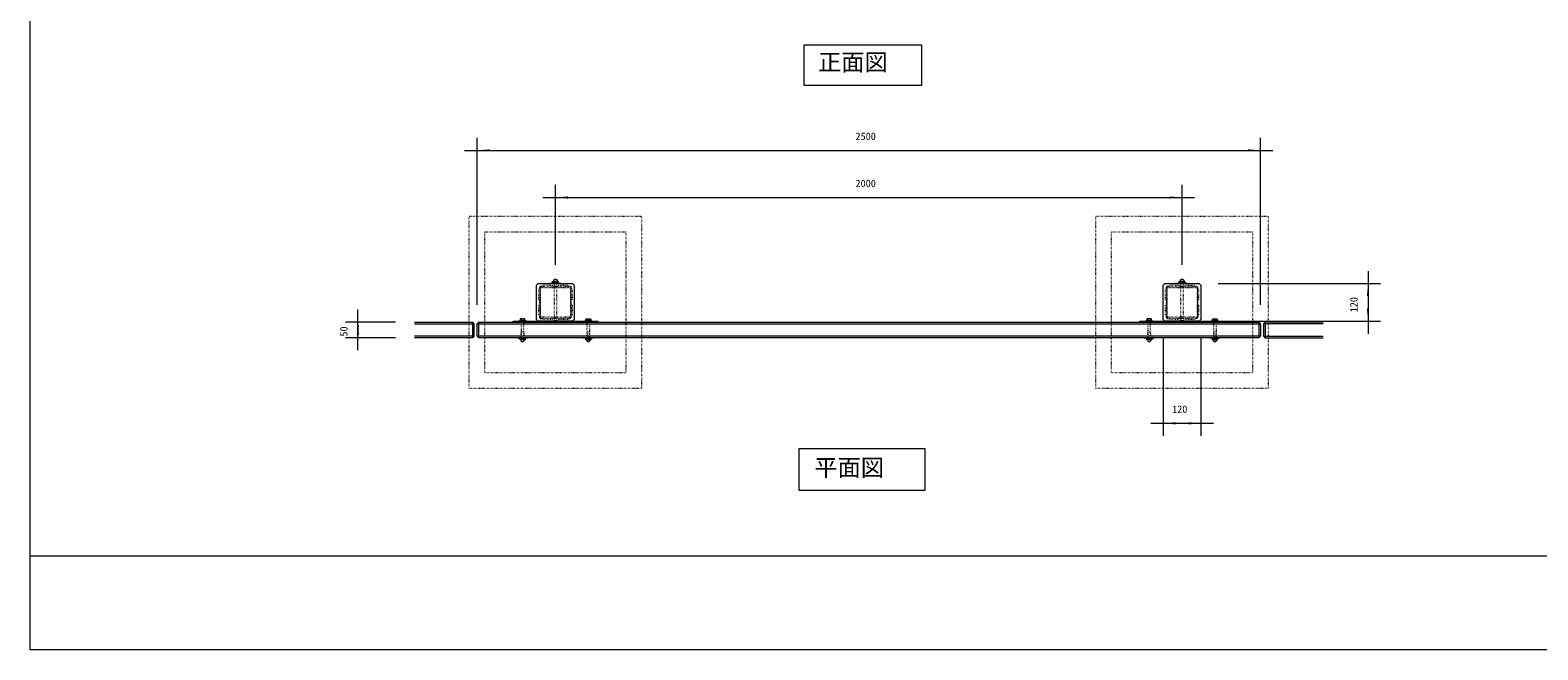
# Model space of a CAD drawing. Units: millimetres, scale not verified. Extents: x -3900 to 3900, y -2750 to 2750.
# Drawn here: x -3900 to 912, y -2750 to -772 of the extents above; entities that cross this region are included whole.
import ezdxf
from ezdxf.enums import TextEntityAlignment as Align

# ---------------------------------------------------------------- set-up
doc = ezdxf.new("R2010")
doc.units = ezdxf.units.MM
doc.header["$LTSCALE"] = 20
doc.linetypes.add('USER5', pattern=[0.208282, 0.069427, -0.138855])
doc.layers.add('0-1_IMPORTED', color=30, linetype='Continuous', lineweight=18)
doc.styles.add('ＭＳ ゴシック', font='')
doc.styles.get('ＭＳ ゴシック').set_extended_font_data('MS Gothic')

msp = doc.modelspace()

# ---------------------------------------------------------------- linework, layer by layer
at = {"layer": '0-1_IMPORTED', "color": 1}
for p, q in [((-2473.5, -1648.96), (-2473.5, -1115.96)), ((26.5, -1648.96), (26.5, -1115.96)), ((-2513.5, -1155.96), (-2473.5, -1155.96)), ((-2473.5, -1155.96), (26.5, -1155.96)), ((26.5, -1155.96), (66.5, -1155.96)), ((-2223.5, -1520.96), (-2223.5, -1266.31)), ((-223.5, -1520.96), (-223.5, -1266.31)), ((-2263.5, -1306.31), (-2223.5, -1306.31)), ((-2223.5, -1306.31), (-223.5, -1306.31)), ((-223.5, -1306.31), (-183.5, -1306.31)), ((-108.5, -1580.96), (410, -1580.96)), ((370, -1540.96), (370, -1580.96)), ((370, -1580.96), (370, -1700.96)), ((-2854, -1703.96), (-2854, -1663.96)), ((-2733.5, -1703.96), (-2894, -1703.96)), ((-2854, -1753.96), (-2854, -1703.96)), ((-108.5, -1700.96), (410, -1700.96)), ((370, -1700.96), (370, -1740.96)), ((-2733.5, -1753.96), (-2894, -1753.96)), ((-2854, -1793.96), (-2854, -1753.96)), ((-283.5, -1755.96), (-283.5, -2067)), ((-163.5, -1755.96), (-163.5, -2067)), ((-323.5, -2027), (-283.5, -2027)), ((-283.5, -2027), (-163.5, -2027)), ((-163.5, -2027), (-123.5, -2027))]:
    msp.add_line(p, q, dxfattribs=at)
at = {"layer": '0-1_IMPORTED'}
for p, q in [((-2216.35, -1574.46), (-2230.65, -1574.46)), ((-2223.5, -1575.18), (-2223.5, -1578.75)), ((-216.35, -1574.46), (-230.65, -1574.46)), ((-223.5, -1575.18), (-223.5, -1578.75)), ((-2673.5, -1708.96), (-2483.5, -1708.96)), ((-2488.5, -1703.96), (-2488.5, -1753.96)), ((-2473.5, -1708.96), (26.5, -1708.96)), ((-2468.5, -1753.96), (-2468.5, -1703.96)), ((-2332.24, -1693.46), (-2332.24, -1698.96)), ((-2324.76, -1693.46), (-2324.76, -1698.96)), ((-2122.24, -1693.46), (-2122.24, -1698.96)), ((-2114.76, -1693.46), (-2114.76, -1698.96)), ((-332.24, -1693.46), (-332.24, -1698.96)), ((-324.76, -1693.46), (-324.76, -1698.96)), ((-122.24, -1693.46), (-122.24, -1698.96)), ((-114.76, -1693.46), (-114.76, -1698.96)), ((21.5, -1703.96), (21.5, -1753.96)), ((226.5, -1708.96), (36.5, -1708.96)), ((41.5, -1703.96), (41.5, -1753.96)), ((-2483.5, -1748.96), (-2673.5, -1748.96)), ((26.5, -1748.96), (-2473.5, -1748.96)), ((-2322.49, -1760.46), (-2334.51, -1760.46)), ((-2328.5, -1759.75), (-2328.5, -1756.18)), ((-2124.51, -1760.46), (-2112.49, -1760.46)), ((-2118.5, -1759.75), (-2118.5, -1756.18)), ((-322.49, -1760.46), (-334.51, -1760.46)), ((-328.5, -1759.75), (-328.5, -1756.18)), ((-124.51, -1760.46), (-112.49, -1760.46)), ((-118.5, -1759.75), (-118.5, -1756.18)), ((36.5, -1748.96), (226.5, -1748.96)), ((-3900, -2450), (3900, -2450))]:
    msp.add_line(p, q, dxfattribs=at)
at = {"layer": '0-1_IMPORTED', "linetype": 'USER5'}
for p, q in [((-2223.5, -1590.96), (-2268.9, -1590.96)), ((-2178.1, -1590.96), (-2223.5, -1590.96)), ((-223.5, -1590.96), (-268.9, -1590.96)), ((-178.1, -1590.96), (-223.5, -1590.96))]:
    msp.add_line(p, q, dxfattribs=at)
at = {"layer": '0-1_IMPORTED'}
for points in [[(-3900, 2750), (3900, 2750), (3900, -2750), (-3900, -2750)], [(-1430, -819.27), (-1055, -819.27), (-1055, -949.27), (-1430, -949.27)], [(-2283.5, -1585.96), (-2278.5, -1580.96), (-2168.5, -1580.96), (-2163.5, -1585.96), (-2163.5, -1695.96), (-2168.5, -1700.96), (-2278.5, -1700.96), (-2283.5, -1695.96)], [(-2241, -1579.46), (-2206, -1579.46), (-2206, -1580.96), (-2241, -1580.96)], [(-2232.5, -1574.46), (-2214.5, -1574.46), (-2214.5, -1579.46), (-2232.5, -1579.46)], [(-283.5, -1585.96), (-278.5, -1580.96), (-168.5, -1580.96), (-163.5, -1585.96), (-163.5, -1695.96), (-168.5, -1700.96), (-278.5, -1700.96), (-283.5, -1695.96)], [(-241, -1579.46), (-206, -1579.46), (-206, -1580.96), (-241, -1580.96)], [(-232.5, -1574.46), (-214.5, -1574.46), (-214.5, -1579.46), (-232.5, -1579.46)], [(-2468.5, -1703.96), (21.5, -1703.96), (26.5, -1708.96), (26.5, -1748.96), (21.5, -1753.96), (-2468.5, -1753.96), (-2473.5, -1748.96), (-2473.5, -1708.96)], [(-2358.5, -1700.96), (-2088.5, -1700.96), (-2088.5, -1703.96), (-2358.5, -1703.96)], [(-2318.5, -1698.96), (-2318.5, -1700.96), (-2338.5, -1700.96), (-2338.5, -1698.96)], [(-2334.7, -1693.46), (-2336, -1694.21), (-2336, -1698.96), (-2321, -1698.96), (-2321, -1694.21), (-2322.3, -1693.46)], [(-2128.5, -1698.96), (-2128.5, -1700.96), (-2108.5, -1700.96), (-2108.5, -1698.96)], [(-2112.3, -1693.46), (-2111, -1694.21), (-2111, -1698.96), (-2126, -1698.96), (-2126, -1694.21), (-2124.7, -1693.46)], [(-358.5, -1700.96), (-88.5, -1700.96), (-88.5, -1703.96), (-358.5, -1703.96)], [(-318.5, -1698.96), (-318.5, -1700.96), (-338.5, -1700.96), (-338.5, -1698.96)], [(-334.7, -1693.46), (-336, -1694.21), (-336, -1698.96), (-321, -1698.96), (-321, -1694.21), (-322.3, -1693.46)], [(-128.5, -1698.96), (-128.5, -1700.96), (-108.5, -1700.96), (-108.5, -1698.96)], [(-112.3, -1693.46), (-111, -1694.21), (-111, -1698.96), (-126, -1698.96), (-126, -1694.21), (-124.7, -1693.46)], [(-2344.5, -1753.96), (-2312.5, -1753.96), (-2312.5, -1755.46), (-2344.5, -1755.46)], [(-2336.5, -1755.46), (-2320.5, -1755.46), (-2320.5, -1760.46), (-2336.5, -1760.46)], [(-2134.5, -1753.96), (-2102.5, -1753.96), (-2102.5, -1755.46), (-2134.5, -1755.46)], [(-2126.5, -1755.46), (-2110.5, -1755.46), (-2110.5, -1760.46), (-2126.5, -1760.46)], [(-344.5, -1753.96), (-312.5, -1753.96), (-312.5, -1755.46), (-344.5, -1755.46)], [(-336.5, -1755.46), (-320.5, -1755.46), (-320.5, -1760.46), (-336.5, -1760.46)], [(-134.5, -1753.96), (-102.5, -1753.96), (-102.5, -1755.46), (-134.5, -1755.46)], [(-126.5, -1755.46), (-110.5, -1755.46), (-110.5, -1760.46), (-126.5, -1760.46)], [(-1445.23, -2107), (-1045, -2107), (-1045, -2241), (-1445.23, -2241)]]:
    msp.add_lwpolyline(points, close=True, dxfattribs=at)
at = {"layer": '0-1_IMPORTED', "linetype": 'USER5'}
for points in [[(-2498.5, -1365.96), (-1948.5, -1365.96), (-1948.5, -1915.96), (-2498.5, -1915.96)], [(-498.5, -1365.96), (51.5, -1365.96), (51.5, -1915.96), (-498.5, -1915.96)], [(-2448.5, -1415.96), (-1998.5, -1415.96), (-1998.5, -1865.96), (-2448.5, -1865.96)], [(-448.5, -1415.96), (1.5, -1415.96), (1.5, -1865.96), (-448.5, -1865.96)], [(-2168.5, -1580.96), (-2163.5, -1585.96), (-2163.5, -1695.96), (-2168.5, -1700.96), (-2278.5, -1700.96), (-2283.5, -1695.96), (-2283.5, -1585.96), (-2278.5, -1580.96)], [(-2220.04, -1580.96), (-2220.04, -1699.31), (-2226.96, -1699.31), (-2226.96, -1580.96)], [(-168.5, -1580.96), (-163.5, -1585.96), (-163.5, -1695.96), (-168.5, -1700.96), (-278.5, -1700.96), (-283.5, -1695.96), (-283.5, -1585.96), (-278.5, -1580.96)], [(-220.04, -1580.96), (-220.04, -1699.31), (-226.96, -1699.31), (-226.96, -1580.96)], [(-2332.5, -1700.96), (-2332.5, -1753.96), (-2324.5, -1753.96), (-2324.5, -1700.96)], [(-2219.5, -1699.31), (-2214.85, -1703.96), (-2232.15, -1703.96), (-2227.5, -1699.31)], [(-2114.5, -1700.96), (-2114.5, -1753.96), (-2122.5, -1753.96), (-2122.5, -1700.96)], [(-332.5, -1700.96), (-332.5, -1753.96), (-324.5, -1753.96), (-324.5, -1700.96)], [(-219.5, -1699.31), (-214.85, -1703.96), (-232.15, -1703.96), (-227.5, -1699.31)], [(-114.5, -1700.96), (-114.5, -1753.96), (-122.5, -1753.96), (-122.5, -1700.96)], [(-2332.5, -1748.46), (-2332.5, -1734.96), (-2324.5, -1734.96), (-2324.5, -1748.46)], [(-2114.5, -1748.46), (-2114.5, -1734.96), (-2122.5, -1734.96), (-2122.5, -1748.46)], [(-332.5, -1748.46), (-332.5, -1734.96), (-324.5, -1734.96), (-324.5, -1748.46)], [(-114.5, -1748.46), (-114.5, -1734.96), (-122.5, -1734.96), (-122.5, -1748.46)]]:
    msp.add_lwpolyline(points, close=True, dxfattribs=at)
for points in [[(-2175.5, -1589.96), (-2179.5, -1589.96), (-2184.5, -1586.96), (-2202.5, -1586.96), (-2208.5, -1586.96), (-2213.5, -1586.96), (-2218.5, -1590.46), (-2228.5, -1590.46), (-2233.5, -1586.96), (-2238.5, -1586.96), (-2244.5, -1586.96), (-2262.5, -1586.96), (-2267.5, -1589.96), (-2271.5, -1589.96)], [(-175.5, -1589.96), (-179.5, -1589.96), (-184.5, -1586.96), (-202.5, -1586.96), (-208.5, -1586.96), (-213.5, -1586.96), (-218.5, -1590.46), (-228.5, -1590.46), (-233.5, -1586.96), (-238.5, -1586.96), (-244.5, -1586.96), (-262.5, -1586.96), (-267.5, -1589.96), (-271.5, -1589.96)], [(-2274.5, -1592.96), (-2274.5, -1596.96), (-2277.5, -1601.96), (-2277.5, -1619.96), (-2277.5, -1625.96), (-2277.5, -1630.96), (-2274, -1635.96), (-2274, -1645.96), (-2277.5, -1650.96), (-2277.5, -1655.96), (-2277.5, -1661.96), (-2277.5, -1679.96), (-2274.5, -1684.96), (-2274.5, -1688.96)], [(-2273.5, -1595.56), (-2273.5, -1640.96), (-2273.5, -1686.36)], [(-2271.2, -1686.36), (-2271.2, -1640.96), (-2271.2, -1595.56)], [(-2268.9, -1593.26), (-2223.5, -1593.26), (-2178.1, -1593.26)], [(-2175.8, -1595.56), (-2175.8, -1640.96), (-2175.8, -1686.36)], [(-2173.5, -1686.36), (-2173.5, -1640.96), (-2173.5, -1595.56)], [(-2169.5, -1650.96), (-2173, -1645.96), (-2173, -1635.96), (-2169.5, -1630.96), (-2169.5, -1625.96), (-2169.5, -1619.96), (-2169.5, -1601.96), (-2172.5, -1596.96), (-2172.5, -1592.96)], [(-274.5, -1592.96), (-274.5, -1596.96), (-277.5, -1601.96), (-277.5, -1619.96), (-277.5, -1625.96), (-277.5, -1630.96), (-274, -1635.96), (-274, -1645.96), (-277.5, -1650.96), (-277.5, -1655.96), (-277.5, -1661.96), (-277.5, -1679.96), (-274.5, -1684.96), (-274.5, -1688.96)], [(-273.5, -1595.56), (-273.5, -1640.96), (-273.5, -1686.36)], [(-271.2, -1686.36), (-271.2, -1640.96), (-271.2, -1595.56)], [(-268.9, -1593.26), (-223.5, -1593.26), (-178.1, -1593.26)], [(-175.8, -1595.56), (-175.8, -1640.96), (-175.8, -1686.36)], [(-173.5, -1686.36), (-173.5, -1640.96), (-173.5, -1595.56)], [(-169.5, -1650.96), (-173, -1645.96), (-173, -1635.96), (-169.5, -1630.96), (-169.5, -1625.96), (-169.5, -1619.96), (-169.5, -1601.96), (-172.5, -1596.96), (-172.5, -1592.96)], [(-2172.5, -1688.96), (-2172.5, -1684.96), (-2169.5, -1679.96), (-2169.5, -1661.96), (-2169.5, -1655.96), (-2169.5, -1650.96)], [(-172.5, -1688.96), (-172.5, -1684.96), (-169.5, -1679.96), (-169.5, -1661.96), (-169.5, -1655.96), (-169.5, -1650.96)], [(-2271.5, -1691.96), (-2267.5, -1691.96), (-2262.5, -1694.96), (-2244.5, -1694.96), (-2238.5, -1694.96), (-2233.5, -1694.96), (-2228.5, -1691.46), (-2218.5, -1691.46), (-2213.5, -1694.96), (-2208.5, -1694.96), (-2202.5, -1694.96), (-2184.5, -1694.96), (-2179.5, -1691.96), (-2175.5, -1691.96)], [(-2178.1, -1688.66), (-2223.5, -1688.66), (-2268.9, -1688.66)], [(-2268.9, -1690.96), (-2223.5, -1690.96), (-2178.1, -1690.96)], [(-271.5, -1691.96), (-267.5, -1691.96), (-262.5, -1694.96), (-244.5, -1694.96), (-238.5, -1694.96), (-233.5, -1694.96), (-228.5, -1691.46), (-218.5, -1691.46), (-213.5, -1694.96), (-208.5, -1694.96), (-202.5, -1694.96), (-184.5, -1694.96), (-179.5, -1691.96), (-175.5, -1691.96)], [(-178.1, -1688.66), (-223.5, -1688.66), (-268.9, -1688.66)], [(-268.9, -1690.96), (-223.5, -1690.96), (-178.1, -1690.96)]]:
    msp.add_lwpolyline(points, dxfattribs=at)
at = {"layer": '0-1_IMPORTED'}
for points in [[(-2673.5, -1703.96), (-2488.5, -1703.96), (-2483.5, -1708.96), (-2483.5, -1748.96), (-2488.5, -1753.96), (-2673.5, -1753.96)], [(226.5, -1703.96), (41.5, -1703.96), (36.5, -1708.96), (36.5, -1748.96), (41.5, -1753.96), (226.5, -1753.96)]]:
    msp.add_lwpolyline(points, dxfattribs=at)
for centre, radius, start, end in [((-2223.5, -1574.46), 7.15, 90, 180), ((-2223.5, -1574.46), 7.15, 360, 90), ((-223.5, -1574.46), 7.15, 90, 180), ((-223.5, -1574.46), 7.15, 360, 90), ((-2328.5, -1760.46), 6.01, 180, 270), ((-2328.5, -1760.46), 6.01, 270, 360), ((-2118.5, -1760.46), 6.01, 180, 270), ((-2118.5, -1760.46), 6.01, 270, 360), ((-328.5, -1760.46), 6.01, 180, 270), ((-328.5, -1760.46), 6.01, 270, 360), ((-118.5, -1760.46), 6.01, 180, 270), ((-118.5, -1760.46), 6.01, 270, 360)]:
    msp.add_arc(centre, radius, start, end, dxfattribs=at)
at = {"layer": '0-1_IMPORTED', "linetype": 'USER5'}
for centre, radius, start, end in [((-2271.5, -1592.96), 3, 90, 180), ((-2268.9, -1595.56), 4.6, 90, 180), ((-2268.9, -1595.56), 2.3, 90, 180), ((-2178.1, -1595.56), 4.6, 360, 90), ((-2178.1, -1595.56), 2.3, 360, 90), ((-2175.5, -1592.96), 3, 0, 90), ((-271.5, -1592.96), 3, 90, 180), ((-268.9, -1595.56), 4.6, 90, 180), ((-268.9, -1595.56), 2.3, 90, 180), ((-178.1, -1595.56), 4.6, 360, 90), ((-178.1, -1595.56), 2.3, 360, 90), ((-175.5, -1592.96), 3, 360, 90), ((-2271.5, -1688.96), 3, 180, 270), ((-2268.9, -1686.36), 4.6, 180, 270), ((-2268.9, -1686.36), 2.3, 180, 270), ((-2178.1, -1686.36), 4.6, 270, 0), ((-2178.1, -1686.36), 2.3, 270, 360), ((-2175.5, -1688.96), 3, 270, 360), ((-271.5, -1688.96), 3, 180, 270), ((-268.9, -1686.36), 4.6, 180, 270), ((-268.9, -1686.36), 2.3, 180, 270), ((-178.1, -1686.36), 4.6, 270, 360), ((-178.1, -1686.36), 2.3, 270, 360), ((-175.5, -1688.96), 3, 270, 360)]:
    msp.add_arc(centre, radius, start, end, dxfattribs=at)
at = {"layer": '0-1_IMPORTED', "color": 1}
for points in [[(-2473.5, -1155.96), (-2433.5, -1152.46), (-2433.5, -1159.46)], [(26.5, -1155.96), (-13.5, -1159.46), (-13.5, -1152.46)], [(-2223.5, -1306.31), (-2183.5, -1302.81), (-2183.5, -1309.81)], [(-223.5, -1306.31), (-263.5, -1309.81), (-263.5, -1302.81)], [(370, -1580.96), (373.5, -1620.96), (366.5, -1620.96)], [(370, -1700.96), (366.5, -1660.97), (373.5, -1660.97)], [(-2854, -1703.96), (-2850.5, -1743.96), (-2857.5, -1743.96)], [(-2854, -1753.96), (-2857.5, -1713.97), (-2850.5, -1713.97)], [(-283.5, -2027), (-243.5, -2023.5), (-243.5, -2030.5)], [(-163.5, -2027), (-203.5, -2030.5), (-203.5, -2023.5)]]:
    msp.add_solid(points, dxfattribs=at)

# ---------------------------------------------------------------- texts
at = {"layer": '0-1_IMPORTED', "color": 7, "style": 'ＭＳ ゴシック'}
for s, height, p in [('正面図', 54.26, (-1384.91, -917.75)), ('2500', 23.88, (-1265.83, -1130.04)), ('2000', 23.88, (-1265.83, -1280.39)), ('120', 23.88, (-255.25, -2001.07)), ('平面図', 54.26, (-1396.98, -2211.62))]:
    msp.add_text(s, height=height, dxfattribs=at).set_placement(p, align=Align.BOTTOM_LEFT)
for s, p in [('120', (344.07, -1672.71)), ('50', (-2879.93, -1750.13))]:
    msp.add_text(s, height=23.88, rotation=90, dxfattribs=at).set_placement(p, align=Align.BOTTOM_LEFT)

doc.saveas('drawing.dxf')
